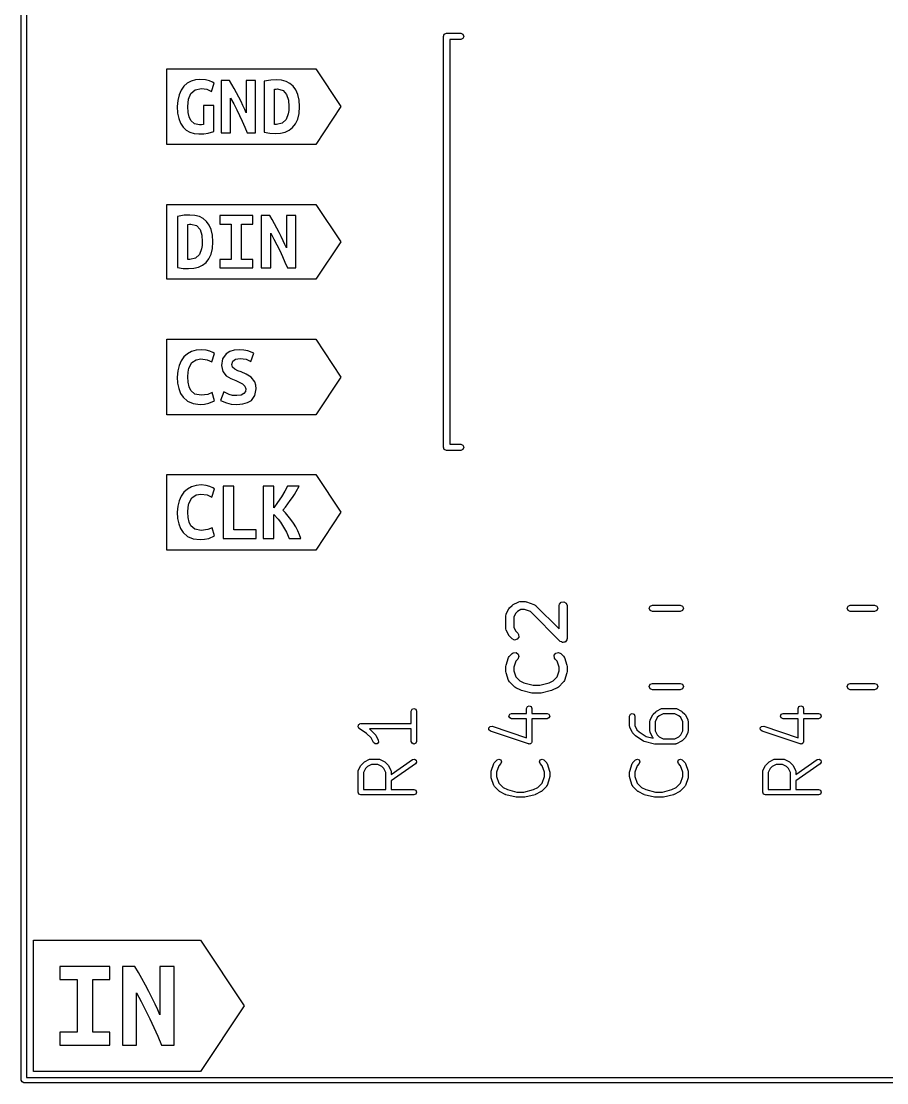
# Model space of a CAD drawing. Extents: x 35 to 66.6, y -66.6 to -35.
# Drawn here: x 35 to 51.26, y -66.6 to -46.66 of the extents above; entities that cross this region are included whole.
import ezdxf

# ---------------------------------------------------------------- set-up
doc = ezdxf.new("R2010")
doc.units = 0
doc.layers.add('BLACK', color=7, linetype='CONTINUOUS')

msp = doc.modelspace()

# ---------------------------------------------------------------- linework, layer by layer
at = {"layer": 'BLACK', "linetype": 'CONTINUOUS'}
for p, q in [((35.002, -66.548), (35.002, -35.052)), ((35.102, -35.102), (35.102, -66.498)), ((42.93, -46.94), (42.9476, -46.8976)), ((42.93, -50.8), (42.93, -46.94)), ((42.9476, -46.8976), (42.99, -46.88)), ((42.99, -46.88), (43.255, -46.88)), ((43.255, -47), (43.05, -47)), ((43.05, -47), (43.05, -50.8)), ((43.255, -46.88), (43.2974, -46.8976)), ((43.2974, -46.9824), (43.255, -47)), ((43.2974, -46.8976), (43.315, -46.94)), ((43.315, -46.94), (43.2974, -46.9824)), ((37.7342, -48.9718), (37.7342, -47.5494)), ((37.7342, -47.5494), (37.9326, -47.5494)), ((37.9326, -47.5494), (40.3347, -47.5494)), ((40.3347, -47.5494), (40.5332, -47.5494)), ((40.5332, -47.5494), (41.0073, -48.2606)), ((38.1188, -47.8211), (38.0565, -47.878)), ((38.1914, -47.7804), (38.1188, -47.8211)), ((38.272, -47.756), (38.1914, -47.7804)), ((38.3581, -47.7479), (38.272, -47.756)), ((38.4605, -47.7566), (38.3581, -47.7479)), ((38.5391, -47.7764), (38.4605, -47.7566)), ((38.5938, -47.8002), (38.5391, -47.7764)), ((38.5756, -47.9749), (38.6264, -47.8193)), ((38.6264, -47.8193), (38.5938, -47.8002)), ((38.9137, -47.7701), (38.7565, -47.7701)), ((38.7565, -47.7701), (38.7565, -48.7527)), ((38.9582, -47.8429), (38.9137, -47.7701)), ((39.0026, -47.9217), (38.9582, -47.8429)), ((39.4042, -47.7701), (39.228, -47.7701)), ((39.228, -47.7701), (39.228, -48.3749)), ((39.4042, -48.7527), (39.4042, -47.7701)), ((39.6884, -47.7637), (39.563, -47.7828)), ((39.563, -47.7828), (39.563, -48.7416)), ((39.7979, -47.759), (39.6884, -47.7637)), ((39.8906, -47.7661), (39.7979, -47.759)), ((39.9749, -47.7875), (39.8906, -47.7661)), ((40.049, -47.8243), (39.9749, -47.7875)), ((40.1107, -47.8772), (40.049, -47.8243)), ((37.966, -48.0392), (37.941, -48.1425)), ((38.0053, -47.9509), (37.966, -48.0392)), ((38.0565, -47.878), (38.0053, -47.9509)), ((38.1446, -48.1217), (38.189, -48.0138)), ((38.189, -48.0138), (38.2676, -47.9431)), ((38.2676, -47.9431), (38.3851, -47.9177)), ((38.3851, -47.9177), (38.4898, -47.9352)), ((38.4898, -47.9352), (38.5756, -47.9749)), ((39.0465, -48.0032), (39.0026, -47.9217)), ((39.0891, -48.0844), (39.0465, -48.0032)), ((39.7583, -47.9336), (39.7868, -47.9296)), ((39.7583, -48.594), (39.7583, -47.9336)), ((39.7868, -47.9296), (39.8154, -47.9288)), ((39.8154, -47.9288), (39.9218, -47.9566)), ((39.9218, -47.9566), (39.9869, -48.0304)), ((39.9869, -48.0304), (40.0202, -48.1368)), ((40.1601, -47.9467), (40.1107, -47.8772)), ((40.1972, -48.0328), (40.1601, -47.9467)), ((40.2204, -48.137), (40.1972, -48.0328)), ((37.941, -48.1425), (37.9326, -48.2606)), ((38.1311, -48.2606), (38.1344, -48.1878)), ((38.1344, -48.1878), (38.1446, -48.1217)), ((38.6216, -48.2384), (38.4263, -48.2384)), ((38.4263, -48.2384), (38.4263, -48.5972)), ((38.6216, -48.7289), (38.6216, -48.2384)), ((38.9328, -48.7527), (38.9328, -48.1003)), ((38.9328, -48.1003), (38.9918, -48.2092)), ((38.9918, -48.2092), (39.0481, -48.3179)), ((39.1296, -48.1642), (39.0891, -48.0844)), ((39.1669, -48.2416), (39.1296, -48.1642)), ((39.2001, -48.313), (39.1669, -48.2416)), ((40.0202, -48.1368), (40.0297, -48.2606)), ((40.2282, -48.2606), (40.2204, -48.137)), ((37.9326, -48.2606), (37.9398, -48.3799)), ((37.9398, -48.3799), (37.9612, -48.4837)), ((38.1372, -48.3678), (38.1311, -48.2606)), ((38.1558, -48.4543), (38.1372, -48.3678)), ((38.1866, -48.5202), (38.1558, -48.4543)), ((39.0481, -48.3179), (39.1018, -48.4265)), ((39.1018, -48.4265), (39.1529, -48.5351)), ((39.228, -48.3749), (39.2001, -48.313)), ((40.0178, -48.3948), (39.9781, -48.5003)), ((40.0267, -48.3307), (40.0178, -48.3948)), ((40.0297, -48.2606), (40.0267, -48.3307)), ((40.194, -48.4932), (40.2196, -48.387)), ((40.2196, -48.387), (40.2282, -48.2606)), ((41.0073, -48.2606), (40.5332, -48.9718)), ((37.9612, -48.4837), (37.9957, -48.5718)), ((37.9957, -48.5718), (38.0422, -48.644)), ((38.0422, -48.644), (38.0999, -48.7004)), ((38.2553, -48.5827), (38.1866, -48.5202)), ((38.3501, -48.6035), (38.2553, -48.5827)), ((38.3882, -48.6019), (38.3501, -48.6035)), ((38.4263, -48.5972), (38.3882, -48.6019)), ((39.1529, -48.5351), (39.2013, -48.6438)), ((39.2013, -48.6438), (39.2471, -48.7527)), ((39.7757, -48.5956), (39.7583, -48.594)), ((39.7932, -48.5956), (39.7757, -48.5956)), ((39.9051, -48.5702), (39.7932, -48.5956)), ((39.9781, -48.5003), (39.9051, -48.5702)), ((40.0335, -48.7017), (40.0996, -48.6496)), ((40.0996, -48.6496), (40.1533, -48.5803)), ((40.1533, -48.5803), (40.194, -48.4932)), ((38.0999, -48.7004), (38.1684, -48.7408)), ((38.1684, -48.7408), (38.2468, -48.7652)), ((38.2468, -48.7652), (38.3343, -48.7734)), ((38.3343, -48.7734), (38.4313, -48.7694)), ((38.4313, -48.7694), (38.5129, -48.7575)), ((38.5129, -48.7575), (38.6216, -48.7289)), ((38.7565, -48.7527), (38.9328, -48.7527)), ((39.2471, -48.7527), (39.4042, -48.7527)), ((39.563, -48.7416), (39.6701, -48.7599)), ((39.6701, -48.7599), (39.7725, -48.7654)), ((39.7725, -48.7654), (39.8684, -48.7585)), ((39.8684, -48.7585), (39.9559, -48.7377)), ((39.9559, -48.7377), (40.0335, -48.7017)), ((37.9326, -48.9718), (37.7342, -48.9718)), ((38.3343, -48.9718), (37.9326, -48.9718)), ((39.2471, -48.9718), (38.3343, -48.9718)), ((39.7725, -48.9718), (39.2471, -48.9718)), ((40.3347, -48.9718), (39.7725, -48.9718)), ((40.5332, -48.9718), (40.3347, -48.9718)), ((37.7374, -51.5023), (37.7374, -50.0989)), ((37.7374, -50.0989), (37.9358, -50.0989)), ((37.9358, -50.0989), (40.3379, -50.0989)), ((40.3379, -50.0989), (40.5363, -50.0989)), ((40.5363, -50.0989), (41.0041, -50.8006)), ((38.0612, -50.3021), (37.9358, -50.3212)), ((37.9358, -50.3212), (37.9358, -51.28)), ((38.1708, -50.2974), (38.0612, -50.3021)), ((38.2634, -50.3045), (38.1708, -50.2974)), ((38.3478, -50.326), (38.2634, -50.3045)), ((38.4218, -50.3627), (38.3478, -50.326)), ((38.4835, -50.4157), (38.4218, -50.3627)), ((38.5329, -50.4851), (38.4835, -50.4157)), ((39.3534, -50.3085), (38.7296, -50.3085)), ((38.7296, -50.3085), (38.7296, -50.4704)), ((39.3534, -50.4704), (39.3534, -50.3085)), ((39.6678, -50.3085), (39.5106, -50.3085)), ((39.5106, -50.3085), (39.5106, -51.2912)), ((39.7122, -50.3813), (39.6678, -50.3085)), ((39.7567, -50.4601), (39.7122, -50.3813)), ((40.1583, -50.3085), (39.9821, -50.3085)), ((39.9821, -50.3085), (39.9821, -50.9133)), ((40.1583, -51.2912), (40.1583, -50.3085)), ((38.1311, -50.472), (38.1596, -50.468)), ((38.1311, -51.1324), (38.1311, -50.472)), ((38.1596, -50.468), (38.1882, -50.4672)), ((38.1882, -50.4672), (38.2946, -50.495)), ((38.2946, -50.495), (38.3597, -50.5688)), ((38.3597, -50.5688), (38.393, -50.6752)), ((38.57, -50.5712), (38.5329, -50.4851)), ((38.5932, -50.6754), (38.57, -50.5712)), ((38.7296, -50.4704), (38.9439, -50.4704)), ((38.9439, -50.4704), (38.9439, -51.1292)), ((39.1407, -51.1292), (39.1407, -50.4704)), ((39.1407, -50.4704), (39.3534, -50.4704)), ((39.6868, -51.2912), (39.6868, -50.6387)), ((39.6868, -50.6387), (39.7458, -50.7476)), ((39.8005, -50.5417), (39.7567, -50.4601)), ((39.8432, -50.6228), (39.8005, -50.5417)), ((39.8837, -50.7026), (39.8432, -50.6228)), ((38.393, -50.6752), (38.4025, -50.799)), ((38.4025, -50.799), (38.3996, -50.8691)), ((38.5924, -50.9254), (38.601, -50.799)), ((38.601, -50.799), (38.5932, -50.6754)), ((39.7458, -50.7476), (39.8022, -50.8564)), ((39.921, -50.78), (39.8837, -50.7026)), ((39.9541, -50.8514), (39.921, -50.78)), ((39.9821, -50.9133), (39.9541, -50.8514)), ((41.0041, -50.8006), (40.5363, -51.5023)), ((42.93, -54.66), (42.93, -50.8)), ((42.93, -50.8), (42.93, -50.8)), ((43.05, -50.8), (43.05, -54.6)), ((38.3509, -51.0387), (38.2779, -51.1086)), ((38.3906, -50.9332), (38.3509, -51.0387)), ((38.3996, -50.8691), (38.3906, -50.9332)), ((38.5262, -51.1187), (38.5668, -51.0316)), ((38.5668, -51.0316), (38.5924, -50.9254)), ((39.8022, -50.8564), (39.8559, -50.9649)), ((39.8559, -50.9649), (39.907, -51.0735)), ((38.1485, -51.134), (38.1311, -51.1324)), ((38.166, -51.134), (38.1485, -51.134)), ((38.2779, -51.1086), (38.166, -51.134)), ((38.3287, -51.2761), (38.4063, -51.2402)), ((38.4063, -51.2402), (38.4724, -51.188)), ((38.4724, -51.188), (38.5262, -51.1187)), ((38.9439, -51.1292), (38.7296, -51.1292)), ((38.7296, -51.1292), (38.7296, -51.2912)), ((39.3534, -51.1292), (39.1407, -51.1292)), ((39.3534, -51.2912), (39.3534, -51.1292)), ((39.907, -51.0735), (39.9554, -51.1822)), ((39.9554, -51.1822), (40.0011, -51.2912)), ((37.9358, -51.28), (38.043, -51.2983)), ((38.043, -51.2983), (38.1454, -51.3039)), ((38.1454, -51.3039), (38.2412, -51.2969)), ((38.2412, -51.2969), (38.3287, -51.2761)), ((38.7296, -51.2912), (39.3534, -51.2912)), ((39.5106, -51.2912), (39.6868, -51.2912)), ((40.0011, -51.2912), (40.1583, -51.2912)), ((37.9358, -51.5023), (37.7374, -51.5023)), ((38.1454, -51.5023), (37.9358, -51.5023)), ((38.7296, -51.5023), (38.1454, -51.5023)), ((40.0011, -51.5023), (38.7296, -51.5023)), ((40.3379, -51.5023), (40.0011, -51.5023)), ((40.5363, -51.5023), (40.3379, -51.5023)), ((37.7342, -54.0518), (37.7342, -52.6294)), ((37.7342, -52.6294), (37.9326, -52.6294)), ((37.9326, -52.6294), (40.3347, -52.6294)), ((40.3347, -52.6294), (40.5332, -52.6294)), ((40.5332, -52.6294), (41.0073, -53.3406)), ((38.2857, -52.8364), (38.2001, -52.862)), ((38.3787, -52.8279), (38.2857, -52.8364)), ((38.4732, -52.8366), (38.3787, -52.8279)), ((38.547, -52.8564), (38.4732, -52.8366)), ((39.0006, -52.8365), (38.9183, -52.8624)), ((39.0979, -52.8279), (39.0006, -52.8365)), ((39.1826, -52.833), (39.0979, -52.8279)), ((39.2558, -52.8485), (39.1826, -52.833)), ((38.0059, -53.0352), (37.966, -53.1231)), ((38.0588, -52.962), (38.0059, -53.0352)), ((38.1239, -52.9041), (38.0588, -52.962)), ((38.2001, -52.862), (38.1239, -52.9041)), ((38.2081, -53.07), (38.2858, -53.0144)), ((38.2858, -53.0144), (38.3755, -52.9977)), ((38.3755, -52.9977), (38.4938, -53.0144)), ((38.4938, -53.0144), (38.5819, -53.0549)), ((38.6002, -52.8802), (38.547, -52.8564)), ((38.5819, -53.0549), (38.6327, -52.8993)), ((38.6327, -52.8993), (38.6002, -52.8802)), ((38.7837, -52.9985), (38.7613, -53.1215)), ((38.851, -52.9056), (38.7837, -52.9985)), ((38.9183, -52.8624), (38.851, -52.9056)), ((38.9566, -53.1041), (38.9739, -53.0415)), ((38.9739, -53.0415), (39.0257, -53.0039)), ((39.0257, -53.0039), (39.1121, -52.9914)), ((39.1121, -52.9914), (39.2241, -53.0072)), ((39.2241, -53.0072), (39.3122, -53.0453)), ((39.3693, -52.8945), (39.2558, -52.8485)), ((39.3122, -53.0453), (39.3693, -52.8945)), ((37.941, -53.2251), (37.9326, -53.3406)), ((37.966, -53.1231), (37.941, -53.2251)), ((38.1364, -53.247), (38.1525, -53.1739)), ((38.1525, -53.1739), (38.2081, -53.07)), ((38.7613, -53.1215), (38.7867, -53.2382)), ((38.7867, -53.2382), (38.851, -53.3168)), ((38.9724, -53.1541), (38.9566, -53.1041)), ((39.0129, -53.1922), (38.9724, -53.1541)), ((39.0685, -53.2216), (39.0129, -53.1922)), ((39.1296, -53.2454), (39.0685, -53.2216)), ((39.2256, -53.2843), (39.1296, -53.2454)), ((37.9326, -53.3406), (37.9395, -53.4566)), ((38.1311, -53.3359), (38.1364, -53.247)), ((38.1375, -53.4393), (38.1311, -53.3359)), ((38.1568, -53.5253), (38.1375, -53.4393)), ((38.851, -53.3168), (38.9375, -53.3692)), ((38.9375, -53.3692), (39.0296, -53.4057)), ((39.0296, -53.4057), (39.0963, -53.4335)), ((39.0963, -53.4335), (39.1566, -53.4668)), ((39.3177, -53.3414), (39.2256, -53.2843)), ((39.3868, -53.4303), (39.3177, -53.3414)), ((39.407, -53.4904), (39.3868, -53.4303)), ((41.0073, -53.3406), (40.5332, -54.0518)), ((37.9395, -53.4566), (37.96, -53.5585)), ((37.96, -53.5585), (37.9942, -53.6463)), ((38.189, -53.5938), (38.1568, -53.5253)), ((38.2654, -53.6611), (38.189, -53.5938)), ((38.5851, -53.6311), (38.5049, -53.6661)), ((38.6343, -53.7851), (38.5851, -53.6311)), ((38.8042, -53.62), (38.747, -53.7788)), ((38.9066, -53.6676), (38.8042, -53.62)), ((39.1566, -53.4668), (39.201, -53.5089)), ((39.2114, -53.6097), (39.1852, -53.651)), ((39.201, -53.5089), (39.2185, -53.5629)), ((39.2185, -53.5629), (39.2114, -53.6097)), ((39.3913, -53.6869), (39.4138, -53.5645)), ((39.4138, -53.5645), (39.407, -53.4904)), ((37.9942, -53.6463), (38.0422, -53.72)), ((38.0422, -53.72), (38.1261, -53.7941)), ((38.1261, -53.7941), (38.232, -53.8386)), ((38.232, -53.8386), (38.3597, -53.8534)), ((38.3787, -53.6835), (38.2654, -53.6611)), ((38.5049, -53.6661), (38.3787, -53.6835)), ((38.4464, -53.848), (38.5224, -53.832)), ((38.5224, -53.832), (38.6343, -53.7851)), ((38.747, -53.7788), (38.8566, -53.8272)), ((38.8566, -53.8272), (38.9419, -53.8468)), ((38.9726, -53.6843), (38.9066, -53.6676)), ((39.0518, -53.6899), (38.9726, -53.6843)), ((39.1336, -53.6796), (39.0518, -53.6899)), ((39.1852, -53.651), (39.1336, -53.6796)), ((39.1632, -53.845), (39.254, -53.8199)), ((39.254, -53.8199), (39.3241, -53.778)), ((39.3241, -53.778), (39.3913, -53.6869)), ((38.3597, -53.8534), (38.4464, -53.848)), ((38.9419, -53.8468), (39.0518, -53.8534)), ((39.0518, -53.8534), (39.1632, -53.845)), ((37.9326, -54.0518), (37.7342, -54.0518)), ((38.3597, -54.0518), (37.9326, -54.0518)), ((39.0518, -54.0518), (38.3597, -54.0518)), ((40.3347, -54.0518), (39.0518, -54.0518)), ((40.5332, -54.0518), (40.3347, -54.0518)), ((43.05, -54.6), (43.255, -54.6)), ((43.255, -54.6), (43.2974, -54.6176)), ((43.2974, -54.6176), (43.315, -54.66)), ((42.9476, -54.7024), (42.93, -54.66)), ((42.99, -54.72), (42.9476, -54.7024)), ((43.255, -54.72), (42.99, -54.72)), ((43.2974, -54.7024), (43.255, -54.72)), ((43.315, -54.66), (43.2974, -54.7024)), ((37.7342, -56.5918), (37.7342, -55.1694)), ((37.7342, -55.1694), (37.9326, -55.1694)), ((37.9326, -55.1694), (40.3347, -55.1694)), ((40.3347, -55.1694), (40.5332, -55.1694)), ((40.5332, -55.1694), (41.0073, -55.8806)), ((38.2001, -55.402), (38.1239, -55.4441)), ((38.2857, -55.3764), (38.2001, -55.402)), ((38.3787, -55.3679), (38.2857, -55.3764)), ((38.4732, -55.3766), (38.3787, -55.3679)), ((38.547, -55.3964), (38.4732, -55.3766)), ((38.6002, -55.4202), (38.547, -55.3964)), ((38.6327, -55.4393), (38.6002, -55.4202)), ((38.9931, -55.3901), (38.7962, -55.3901)), ((38.7962, -55.3901), (38.7962, -56.3727)), ((38.9931, -56.2108), (38.9931, -55.3901)), ((39.744, -55.3901), (39.5487, -55.3901)), ((39.5487, -55.3901), (39.5487, -56.3727)), ((39.744, -55.7981), (39.744, -55.3901)), ((39.9996, -55.3901), (39.9519, -55.4853)), ((40.2202, -55.3901), (39.9996, -55.3901)), ((40.167, -55.4877), (40.2202, -55.3901)), ((38.0059, -55.5752), (37.966, -55.6631)), ((38.0588, -55.502), (38.0059, -55.5752)), ((38.1239, -55.4441), (38.0588, -55.502)), ((38.1525, -55.7139), (38.2081, -55.61)), ((38.2081, -55.61), (38.2858, -55.5544)), ((38.2858, -55.5544), (38.3755, -55.5377)), ((38.3755, -55.5377), (38.4938, -55.5544)), ((38.4938, -55.5544), (38.5819, -55.5949)), ((38.5819, -55.5949), (38.6327, -55.4393)), ((39.8892, -55.5917), (39.817, -55.6996)), ((39.9519, -55.4853), (39.8892, -55.5917)), ((40.0553, -55.6621), (40.0964, -55.602)), ((40.0964, -55.602), (40.1339, -55.5437)), ((40.1339, -55.5437), (40.167, -55.4877)), ((37.941, -55.7651), (37.9326, -55.8806)), ((37.966, -55.6631), (37.941, -55.7651)), ((38.1311, -55.8759), (38.1364, -55.787)), ((38.1364, -55.787), (38.1525, -55.7139)), ((39.817, -55.6996), (39.744, -55.7981)), ((39.917, -55.8425), (39.9652, -55.7842)), ((39.9652, -55.7842), (40.0115, -55.7235)), ((40.0115, -55.7235), (40.0553, -55.6621)), ((37.9326, -55.8806), (37.9395, -55.9966)), ((37.9395, -55.9966), (37.96, -56.0985)), ((38.1375, -55.9793), (38.1311, -55.8759)), ((38.1568, -56.0653), (38.1375, -55.9793)), ((39.744, -56.3727), (39.744, -55.9235)), ((39.744, -55.9235), (39.8273, -56.0132)), ((39.8273, -56.0132), (39.87, -56.0683)), ((39.9666, -55.8937), (39.917, -55.8425)), ((40.017, -55.9521), (39.9666, -55.8937)), ((40.0664, -56.0162), (40.017, -55.9521)), ((40.1131, -56.0846), (40.0664, -56.0162)), ((41.0073, -55.8806), (40.5332, -56.5918)), ((37.96, -56.0985), (37.9942, -56.1863)), ((37.9942, -56.1863), (38.0422, -56.26)), ((38.189, -56.1338), (38.1568, -56.0653)), ((38.2654, -56.2011), (38.189, -56.1338)), ((38.3787, -56.2235), (38.2654, -56.2011)), ((38.5049, -56.2061), (38.3787, -56.2235)), ((38.5851, -56.1711), (38.5049, -56.2061)), ((38.6343, -56.3251), (38.5851, -56.1711)), ((39.4138, -56.2108), (38.9931, -56.2108)), ((39.4138, -56.3727), (39.4138, -56.2108)), ((39.87, -56.0683), (39.9107, -56.1275)), ((39.9107, -56.1275), (39.9486, -56.1894)), ((39.9486, -56.1894), (39.9829, -56.2529)), ((40.1561, -56.1561), (40.1131, -56.0846)), ((40.1948, -56.2291), (40.1561, -56.1561)), ((40.2278, -56.3019), (40.1948, -56.2291)), ((38.0422, -56.26), (38.1261, -56.3341)), ((38.1261, -56.3341), (38.232, -56.3786)), ((38.232, -56.3786), (38.3597, -56.3934)), ((38.3597, -56.3934), (38.4464, -56.388)), ((38.4464, -56.388), (38.5224, -56.372)), ((38.5224, -56.372), (38.6343, -56.3251)), ((38.7962, -56.3727), (39.4138, -56.3727)), ((39.5487, -56.3727), (39.744, -56.3727)), ((39.9829, -56.2529), (40.0329, -56.3727)), ((40.0329, -56.3727), (40.2536, -56.3727)), ((40.2536, -56.3727), (40.2278, -56.3019)), ((37.9326, -56.5918), (37.7342, -56.5918)), ((38.3597, -56.5918), (37.9326, -56.5918)), ((39.4138, -56.5918), (38.3597, -56.5918)), ((40.0329, -56.5918), (39.4138, -56.5918)), ((40.3347, -56.5918), (40.0329, -56.5918)), ((40.5332, -56.5918), (40.3347, -56.5918)), ((44.1742, -57.6765), (44.2218, -57.6289)), ((44.2218, -57.6289), (44.2402, -57.616)), ((44.2402, -57.616), (44.2413, -57.6148)), ((44.2413, -57.6148), (44.3366, -57.5672)), ((44.3366, -57.5672), (44.3615, -57.5598)), ((44.3615, -57.5598), (44.3659, -57.5608)), ((44.3659, -57.5608), (44.3701, -57.5593)), ((44.3701, -57.5593), (44.4653, -57.5593)), ((44.4653, -57.5593), (44.4874, -57.5632)), ((44.4874, -57.5632), (44.489, -57.5631)), ((44.489, -57.5631), (44.6319, -57.6108)), ((44.6319, -57.6108), (44.6548, -57.6232)), ((44.6548, -57.6232), (44.6572, -57.627)), ((44.6572, -57.627), (44.6612, -57.6289)), ((44.6612, -57.6289), (45.1046, -58.0723)), ((45.1046, -57.6343), (45.1091, -57.6086)), ((45.1091, -57.6086), (45.1421, -57.5693)), ((45.1421, -57.5693), (45.1926, -57.5604)), ((45.1926, -57.5604), (45.2371, -57.5861)), ((45.2371, -57.5861), (45.2546, -57.6343)), ((46.8133, -57.6426), (46.8557, -57.625)), ((46.8557, -57.625), (47.3783, -57.625)), ((47.3783, -57.625), (47.4207, -57.6426)), ((50.5305, -57.6426), (50.5729, -57.625)), ((50.5729, -57.625), (51.0271, -57.625)), ((51.0271, -57.625), (51.0695, -57.6426)), ((44.1046, -57.8248), (44.1091, -57.7991)), ((44.1046, -58.0629), (44.1046, -57.8248)), ((44.1091, -57.7991), (44.112, -57.7957)), ((44.112, -57.7957), (44.1125, -57.7912)), ((44.1125, -57.7912), (44.1602, -57.696)), ((44.1602, -57.696), (44.1735, -57.678)), ((44.1735, -57.678), (44.1742, -57.6765)), ((44.2889, -57.7739), (44.2546, -57.8425)), ((44.3193, -57.7435), (44.2889, -57.7739)), ((44.3878, -57.7093), (44.3193, -57.7435)), ((44.4532, -57.7093), (44.3878, -57.7093)), ((44.5677, -57.7475), (44.4532, -57.7093)), ((45.1266, -58.3064), (44.5677, -57.7475)), ((45.1046, -58.0723), (45.1046, -57.6343)), ((45.2546, -57.6343), (45.2546, -58.2533)), ((46.7957, -57.685), (46.8133, -57.6426)), ((46.8133, -57.7274), (46.7957, -57.685)), ((46.8557, -57.745), (46.8133, -57.7274)), ((47.3783, -57.745), (46.8557, -57.745)), ((47.4207, -57.7274), (47.3783, -57.745)), ((47.4207, -57.6426), (47.4383, -57.685)), ((47.4383, -57.685), (47.4207, -57.7274)), ((50.5129, -57.685), (50.5305, -57.6426)), ((50.5305, -57.7274), (50.5129, -57.685)), ((50.5729, -57.745), (50.5305, -57.7274)), ((51.0271, -57.745), (50.5729, -57.745)), ((51.0695, -57.7274), (51.0271, -57.745)), ((51.0695, -57.6426), (51.0871, -57.685)), ((51.0871, -57.685), (51.0695, -57.7274)), ((44.2546, -57.8425), (44.2546, -58.0451)), ((44.1062, -58.0671), (44.1046, -58.0629)), ((44.1051, -58.0714), (44.1062, -58.0671)), ((44.1125, -58.0964), (44.1051, -58.0714)), ((44.1602, -58.1916), (44.1125, -58.0964)), ((44.1613, -58.1928), (44.1602, -58.1916)), ((44.1742, -58.2111), (44.1613, -58.1928)), ((44.2218, -58.2587), (44.1742, -58.2111)), ((44.2546, -58.0451), (44.2889, -58.1137)), ((44.2889, -58.1137), (44.3279, -58.1527)), ((44.3473, -58.2251), (44.3179, -58.2672)), ((44.3279, -58.1527), (44.3428, -58.174)), ((44.3428, -58.174), (44.3473, -58.2251)), ((44.2683, -58.2804), (44.2218, -58.2587)), ((44.3179, -58.2672), (44.2683, -58.2804)), ((45.147, -58.3159), (45.1266, -58.3064)), ((45.1666, -58.3272), (45.147, -58.3159)), ((45.17, -58.3266), (45.1666, -58.3272)), ((45.1731, -58.328), (45.17, -58.3266)), ((45.1949, -58.3222), (45.1731, -58.328)), ((45.2171, -58.3183), (45.1949, -58.3222)), ((45.2193, -58.3157), (45.2171, -58.3183)), ((45.2226, -58.3148), (45.2193, -58.3157)), ((45.2356, -58.2963), (45.2226, -58.3148)), ((45.2501, -58.279), (45.2356, -58.2963)), ((45.2509, -58.2744), (45.2501, -58.279)), ((45.2521, -58.2727), (45.2509, -58.2744)), ((45.2546, -58.2533), (45.2518, -58.2695)), ((45.2518, -58.2695), (45.2521, -58.2727)), ((44.1085, -58.7534), (44.1561, -58.6106)), ((44.1561, -58.6106), (44.1685, -58.5877)), ((44.1685, -58.5877), (44.1723, -58.5853)), ((44.1723, -58.5853), (44.1742, -58.5813)), ((44.1742, -58.5813), (44.2218, -58.5336)), ((44.2218, -58.5336), (44.2432, -58.5187)), ((44.2432, -58.5187), (44.2943, -58.5142)), ((44.2943, -58.5142), (44.3363, -58.5436)), ((44.3496, -58.5932), (44.3279, -58.6397)), ((44.3363, -58.5436), (44.3496, -58.5932)), ((45.0119, -58.5673), (45.0414, -58.5252)), ((45.0164, -58.6184), (45.0119, -58.5673)), ((45.0313, -58.6397), (45.0164, -58.6184)), ((45.0414, -58.5252), (45.0909, -58.512)), ((45.0909, -58.512), (45.1374, -58.5336)), ((45.1374, -58.5336), (45.185, -58.5813)), ((45.185, -58.5813), (45.2, -58.6026)), ((45.2, -58.6026), (45.2004, -58.6071)), ((45.2004, -58.6071), (45.2032, -58.6106)), ((45.2032, -58.6106), (45.2508, -58.7534)), ((44.1046, -58.7771), (44.1085, -58.7551)), ((44.1046, -58.8724), (44.1046, -58.7771)), ((44.1085, -58.7551), (44.1085, -58.7534)), ((44.2928, -58.6748), (44.2546, -58.7893)), ((44.2546, -58.7893), (44.2546, -58.8602)), ((44.3279, -58.6397), (44.2928, -58.6748)), ((45.0664, -58.6748), (45.0313, -58.6397)), ((45.1046, -58.7893), (45.0664, -58.6748)), ((45.1046, -58.8602), (45.1046, -58.7893)), ((45.2508, -58.7534), (45.2541, -58.7756)), ((45.2541, -58.7756), (45.2546, -58.7771)), ((45.2546, -58.7771), (45.2546, -58.8724)), ((44.1052, -58.8739), (44.1046, -58.8724)), ((44.1085, -58.8961), (44.1052, -58.8739)), ((44.1561, -59.039), (44.1085, -58.8961)), ((44.2546, -58.8602), (44.2928, -58.9747)), ((44.2928, -58.9747), (44.3669, -59.0488)), ((44.9923, -59.0488), (45.0664, -58.9747)), ((45.0664, -58.9747), (45.1046, -58.8602)), ((45.2508, -58.8961), (45.2032, -59.039)), ((45.2546, -58.8724), (45.2507, -58.8945)), ((45.2507, -58.8945), (45.2508, -58.8961)), ((44.1589, -59.0425), (44.1561, -59.039)), ((44.1593, -59.0469), (44.1589, -59.0425)), ((44.1742, -59.0683), (44.1593, -59.0469)), ((44.2694, -59.1635), (44.1742, -59.0683)), ((44.2709, -59.1642), (44.2694, -59.1635)), ((44.2889, -59.1776), (44.2709, -59.1642)), ((44.3842, -59.2252), (44.2889, -59.1776)), ((44.3669, -59.0488), (44.4439, -59.0873)), ((44.3877, -59.2256), (44.3842, -59.2252)), ((44.3995, -59.2309), (44.3877, -59.2256)), ((44.4439, -59.0873), (44.6174, -59.1307)), ((44.6174, -59.1307), (44.7418, -59.1307)), ((44.7418, -59.1307), (44.9153, -59.0873)), ((44.9153, -59.0873), (44.9923, -59.0488)), ((44.9751, -59.2252), (44.9627, -59.2289)), ((45.0703, -59.1776), (44.9751, -59.2252)), ((45.0714, -59.1764), (45.0703, -59.1776)), ((45.0898, -59.1635), (45.0714, -59.1764)), ((45.185, -59.0683), (45.0898, -59.1635)), ((45.1869, -59.0642), (45.185, -59.0683)), ((45.1907, -59.0619), (45.1869, -59.0642)), ((45.2032, -59.039), (45.1907, -59.0619)), ((46.7957, -59.155), (46.8133, -59.1126)), ((46.8133, -59.1974), (46.7957, -59.155)), ((46.8133, -59.1126), (46.8557, -59.095)), ((46.8557, -59.215), (46.8133, -59.1974)), ((46.8557, -59.095), (47.3783, -59.095)), ((47.3783, -59.215), (46.8557, -59.215)), ((47.3783, -59.095), (47.4207, -59.1126)), ((47.4207, -59.1974), (47.3783, -59.215)), ((47.4207, -59.1126), (47.4383, -59.155)), ((47.4383, -59.155), (47.4207, -59.1974)), ((50.5129, -59.155), (50.5305, -59.1126)), ((50.5305, -59.1974), (50.5129, -59.155)), ((50.5305, -59.1126), (50.5729, -59.095)), ((50.5729, -59.215), (50.5305, -59.1974)), ((50.5729, -59.095), (51.0271, -59.095)), ((51.0271, -59.215), (50.5729, -59.215)), ((51.0271, -59.095), (51.0695, -59.1126)), ((51.0695, -59.1974), (51.0271, -59.215)), ((51.0695, -59.1126), (51.0871, -59.155)), ((51.0871, -59.155), (51.0695, -59.1974)), ((44.59, -59.2785), (44.3995, -59.2309)), ((44.5934, -59.2781), (44.59, -59.2785)), ((44.6082, -59.2807), (44.5934, -59.2781)), ((44.751, -59.2807), (44.6082, -59.2807)), ((44.7543, -59.2795), (44.751, -59.2807)), ((44.7692, -59.2785), (44.7543, -59.2795)), ((44.9597, -59.2309), (44.7692, -59.2785)), ((44.9627, -59.2289), (44.9597, -59.2309)), ((42.3276, -59.6143), (42.3423, -59.5789)), ((42.3276, -59.85), (42.3276, -59.6143)), ((42.3423, -59.5789), (42.3776, -59.5643)), ((42.3776, -59.5643), (42.413, -59.5789)), ((42.413, -59.5789), (42.4276, -59.6143)), ((42.4276, -59.6143), (42.4276, -60.1857)), ((44.4943, -59.5667), (44.5089, -59.5313)), ((44.4943, -59.6595), (44.4943, -59.5667)), ((44.5089, -59.5313), (44.5443, -59.5167)), ((44.5443, -59.5167), (44.5796, -59.5313)), ((44.5796, -59.5313), (44.5943, -59.5667)), ((44.5943, -59.5667), (44.5943, -59.6595)), ((46.8708, -59.6742), (46.9185, -59.6265)), ((46.9185, -59.6265), (46.9261, -59.6234)), ((46.9261, -59.6234), (46.9314, -59.6172)), ((46.9314, -59.6172), (47.0267, -59.5696)), ((47.0267, -59.5696), (47.0383, -59.5687)), ((47.0383, -59.5687), (47.049, -59.5643)), ((47.049, -59.5643), (47.2871, -59.5643)), ((47.2871, -59.5643), (47.2979, -59.5687)), ((47.2979, -59.5687), (47.3095, -59.5696)), ((47.3095, -59.5696), (47.4047, -59.6172)), ((47.4047, -59.6172), (47.4101, -59.6234)), ((47.4101, -59.6234), (47.4177, -59.6265)), ((47.4177, -59.6265), (47.4654, -59.6742)), ((49.5943, -59.5667), (49.6089, -59.5313)), ((49.5943, -59.6595), (49.5943, -59.5667)), ((49.6089, -59.5313), (49.6443, -59.5167)), ((49.6443, -59.5167), (49.6796, -59.5313)), ((49.6796, -59.5313), (49.6943, -59.5667)), ((49.6943, -59.5667), (49.6943, -59.6595)), ((44.161, -59.7095), (44.1756, -59.6742)), ((44.1756, -59.7449), (44.161, -59.7095)), ((44.1756, -59.6742), (44.211, -59.6595)), ((44.211, -59.7595), (44.1756, -59.7449)), ((44.211, -59.6595), (44.4943, -59.6595)), ((44.4943, -59.7595), (44.211, -59.7595)), ((44.4943, -60.1163), (44.4943, -59.7595)), ((44.5943, -59.6595), (44.8776, -59.6595)), ((44.8776, -59.7595), (44.5943, -59.7595)), ((44.5943, -59.7595), (44.5943, -60.1857)), ((44.8776, -59.6595), (44.913, -59.6742)), ((44.913, -59.7449), (44.8776, -59.7595)), ((44.913, -59.6742), (44.9276, -59.7095)), ((44.9276, -59.7095), (44.913, -59.7449)), ((46.4276, -59.7095), (46.4423, -59.6742)), ((46.4276, -59.9), (46.4276, -59.7095)), ((46.4423, -59.6742), (46.4776, -59.6595)), ((46.4776, -59.6595), (46.513, -59.6742)), ((46.513, -59.6742), (46.5276, -59.7095)), ((46.5276, -59.7095), (46.5276, -59.8882)), ((46.8086, -59.8048), (46.813, -59.794)), ((46.8086, -59.9952), (46.8086, -59.8048)), ((46.813, -59.794), (46.8138, -59.7824)), ((46.8138, -59.7824), (46.8615, -59.6872)), ((46.8615, -59.6872), (46.8677, -59.6818)), ((46.8677, -59.6818), (46.8708, -59.6742)), ((46.9473, -59.7391), (46.9086, -59.8166)), ((46.9086, -59.8166), (46.9086, -59.9834)), ((46.9834, -59.703), (46.9473, -59.7391)), ((47.0609, -59.6643), (46.9834, -59.703)), ((47.2753, -59.6643), (47.0609, -59.6643)), ((47.3528, -59.703), (47.2753, -59.6643)), ((47.3889, -59.7391), (47.3528, -59.703)), ((47.4276, -59.8166), (47.3889, -59.7391)), ((47.4276, -59.9834), (47.4276, -59.8166)), ((47.4654, -59.6742), (47.4685, -59.6818)), ((47.4685, -59.6818), (47.4747, -59.6872)), ((47.4747, -59.6872), (47.5223, -59.7824)), ((47.5223, -59.7824), (47.5232, -59.794)), ((47.5232, -59.794), (47.5276, -59.8048)), ((47.5276, -59.8048), (47.5276, -59.9952)), ((49.261, -59.7095), (49.2756, -59.6742)), ((49.2756, -59.7449), (49.261, -59.7095)), ((49.2756, -59.6742), (49.311, -59.6595)), ((49.311, -59.7595), (49.2756, -59.7449)), ((49.311, -59.6595), (49.5943, -59.6595)), ((49.5943, -59.7595), (49.311, -59.7595)), ((49.5943, -60.1163), (49.5943, -59.7595)), ((49.6943, -59.6595), (49.9776, -59.6595)), ((49.9776, -59.7595), (49.6943, -59.7595)), ((49.6943, -59.7595), (49.6943, -60.1857)), ((49.9776, -59.6595), (50.013, -59.6742)), ((50.013, -59.7449), (49.9776, -59.7595)), ((50.013, -59.6742), (50.0276, -59.7095)), ((50.0276, -59.7095), (50.013, -59.7449)), ((41.3276, -59.9), (41.3332, -59.8865)), ((41.3296, -59.9048), (41.3276, -59.9)), ((41.3286, -59.9098), (41.3296, -59.9048)), ((41.3367, -59.9219), (41.3286, -59.9098)), ((41.3332, -59.8865), (41.336, -59.8723)), ((41.336, -59.8723), (41.3403, -59.8694)), ((41.3423, -59.9354), (41.3367, -59.9219)), ((41.3403, -59.8694), (41.3423, -59.8646)), ((41.3423, -59.8646), (41.3557, -59.8591)), ((41.347, -59.9373), (41.3423, -59.9354)), ((41.3499, -59.9416), (41.347, -59.9373)), ((41.4886, -60.0341), (41.3499, -59.9416)), ((41.3557, -59.8591), (41.3678, -59.851)), ((41.3678, -59.851), (41.3729, -59.852)), ((41.3729, -59.852), (41.3776, -59.85)), ((41.3776, -59.85), (42.3276, -59.85)), ((42.3276, -59.95), (41.5428, -59.95)), ((41.5428, -59.95), (41.5482, -59.9536)), ((41.5482, -59.9536), (41.5511, -59.9579)), ((41.5511, -59.9579), (41.5558, -59.9599)), ((41.5558, -59.9599), (41.6511, -60.0551)), ((42.3276, -60.1857), (42.3276, -59.95)), ((43.7826, -59.9318), (43.8076, -59.9029)), ((43.7853, -59.97), (43.7826, -59.9318)), ((43.8142, -59.9951), (43.7853, -59.97)), ((43.8076, -59.9029), (43.8458, -59.9002)), ((44.5285, -60.2331), (43.8142, -59.9951)), ((43.8458, -59.9002), (44.4943, -60.1163)), ((46.4321, -59.9108), (46.4276, -59.9)), ((46.4329, -59.9224), (46.4321, -59.9108)), ((46.4805, -60.0176), (46.4329, -59.9224)), ((46.4867, -60.023), (46.4805, -60.0176)), ((46.4899, -60.0306), (46.4867, -60.023)), ((46.5276, -59.8882), (46.5663, -59.9656)), ((46.5663, -59.9656), (46.6047, -60.004)), ((46.6047, -60.004), (46.7362, -60.0917)), ((46.813, -60.006), (46.8086, -59.9952)), ((46.8138, -60.0176), (46.813, -60.006)), ((46.8615, -60.1128), (46.8138, -60.0176)), ((46.9086, -59.9834), (46.9473, -60.0609)), ((47.3889, -60.0609), (47.4276, -59.9834)), ((47.5223, -60.0176), (47.4747, -60.1128)), ((47.5232, -60.006), (47.5223, -60.0176)), ((47.5276, -59.9952), (47.5232, -60.006)), ((48.8826, -59.9318), (48.9076, -59.9029)), ((48.8853, -59.97), (48.8826, -59.9318)), ((48.9142, -59.9951), (48.8853, -59.97)), ((48.9076, -59.9029), (48.9458, -59.9002)), ((49.6285, -60.2331), (48.9142, -59.9951)), ((48.9458, -59.9002), (49.5943, -60.1163)), ((41.5746, -60.1201), (41.4886, -60.0341)), ((41.6186, -60.2081), (41.5746, -60.1201)), ((41.6475, -60.2331), (41.6186, -60.2081)), ((41.6511, -60.0551), (41.6542, -60.0627)), ((41.6542, -60.0627), (41.6604, -60.0681)), ((41.6604, -60.0681), (41.7081, -60.1634)), ((41.7108, -60.2015), (41.6857, -60.2304)), ((41.7081, -60.1634), (41.7108, -60.2015)), ((42.3423, -60.2211), (42.3276, -60.1857)), ((42.3776, -60.2357), (42.3423, -60.2211)), ((42.413, -60.2211), (42.3776, -60.2357)), ((42.4276, -60.1857), (42.413, -60.2211)), ((44.572, -60.2242), (44.5666, -60.2304)), ((44.5796, -60.2211), (44.572, -60.2242)), ((44.5841, -60.2103), (44.5796, -60.2211)), ((44.5917, -60.2015), (44.5841, -60.2103)), ((44.5943, -60.1857), (44.5911, -60.1933)), ((44.5911, -60.1933), (44.5917, -60.2015)), ((46.5375, -60.0782), (46.4899, -60.0306)), ((46.5423, -60.0802), (46.5375, -60.0782)), ((46.5451, -60.0845), (46.5423, -60.0802)), ((46.688, -60.1797), (46.5451, -60.0845)), ((46.6966, -60.1814), (46.688, -60.1797)), ((46.7036, -60.1866), (46.6966, -60.1814)), ((46.8941, -60.2342), (46.7036, -60.1866)), ((46.7362, -60.0917), (46.8706, -60.1253)), ((46.8677, -60.1182), (46.8615, -60.1128)), ((46.8706, -60.1253), (46.8677, -60.1182)), ((46.9473, -60.0609), (46.9834, -60.097)), ((46.9834, -60.097), (47.0609, -60.1357)), ((47.0609, -60.1357), (47.2753, -60.1357)), ((47.2753, -60.1357), (47.3528, -60.097)), ((47.4047, -60.1828), (47.3095, -60.2304)), ((47.3528, -60.097), (47.3889, -60.0609)), ((47.4101, -60.1766), (47.4047, -60.1828)), ((47.4177, -60.1734), (47.4101, -60.1766)), ((47.4654, -60.1258), (47.4177, -60.1734)), ((47.4685, -60.1182), (47.4654, -60.1258)), ((47.4747, -60.1128), (47.4685, -60.1182)), ((49.672, -60.2242), (49.6666, -60.2304)), ((49.6796, -60.2211), (49.672, -60.2242)), ((49.6841, -60.2103), (49.6796, -60.2211)), ((49.6917, -60.2015), (49.6841, -60.2103)), ((49.6943, -60.1857), (49.6911, -60.1933)), ((49.6911, -60.1933), (49.6917, -60.2015)), ((41.6857, -60.2304), (41.6475, -60.2331)), ((44.5367, -60.2326), (44.5285, -60.2331)), ((44.5443, -60.2357), (44.5367, -60.2326)), ((44.555, -60.2313), (44.5443, -60.2357)), ((44.5666, -60.2304), (44.555, -60.2313)), ((46.9003, -60.2333), (46.8941, -60.2342)), ((46.9062, -60.2357), (46.9003, -60.2333)), ((47.2871, -60.2357), (46.9062, -60.2357)), ((47.2979, -60.2313), (47.2871, -60.2357)), ((47.3095, -60.2304), (47.2979, -60.2313)), ((49.6367, -60.2326), (49.6285, -60.2331)), ((49.6443, -60.2357), (49.6367, -60.2326)), ((49.655, -60.2313), (49.6443, -60.2357)), ((49.6666, -60.2304), (49.655, -60.2313)), ((41.3899, -60.6265), (41.4375, -60.5789)), ((41.4375, -60.5789), (41.4451, -60.5758)), ((41.4451, -60.5758), (41.4505, -60.5696)), ((41.4505, -60.5696), (41.5457, -60.5219)), ((41.5799, -60.6167), (41.5025, -60.6554)), ((41.5457, -60.5219), (41.5573, -60.5211)), ((41.5573, -60.5211), (41.5681, -60.5167)), ((41.5681, -60.5167), (41.711, -60.5167)), ((41.6991, -60.6167), (41.5799, -60.6167)), ((41.7766, -60.6554), (41.6991, -60.6167)), ((41.711, -60.5167), (41.7217, -60.5211)), ((41.7217, -60.5211), (41.7333, -60.5219)), ((41.7333, -60.5219), (41.8285, -60.5696)), ((41.8285, -60.5696), (41.8339, -60.5758)), ((41.8339, -60.5758), (41.8415, -60.5789)), ((41.8415, -60.5789), (41.8892, -60.6265)), ((41.9514, -60.804), (42.3489, -60.5257)), ((42.4063, -60.6076), (41.9514, -60.926)), ((42.3489, -60.5257), (42.3863, -60.5174)), ((42.3863, -60.5174), (42.4186, -60.538)), ((42.4269, -60.5754), (42.4063, -60.6076)), ((42.4186, -60.538), (42.4269, -60.5754)), ((43.8302, -60.7413), (43.8778, -60.5985)), ((43.8778, -60.5985), (43.8854, -60.5897)), ((43.8854, -60.5897), (43.8899, -60.5789)), ((43.8899, -60.5789), (43.9375, -60.5313)), ((43.9375, -60.5313), (43.9729, -60.5167)), ((44.0082, -60.602), (43.9689, -60.6413)), ((43.9729, -60.5167), (44.0082, -60.5313)), ((44.0082, -60.5313), (44.0229, -60.5667)), ((44.0229, -60.5667), (44.0082, -60.602)), ((44.7324, -60.5667), (44.747, -60.5313)), ((44.747, -60.602), (44.7324, -60.5667)), ((44.747, -60.5313), (44.7824, -60.5167)), ((44.7863, -60.6413), (44.747, -60.602)), ((44.7824, -60.5167), (44.8177, -60.5313)), ((44.8177, -60.5313), (44.8654, -60.5789)), ((44.8654, -60.5789), (44.8698, -60.5897)), ((44.8698, -60.5897), (44.8774, -60.5985)), ((44.8774, -60.5985), (44.9251, -60.7413)), ((46.4302, -60.7413), (46.4778, -60.5985)), ((46.4778, -60.5985), (46.4854, -60.5897)), ((46.4854, -60.5897), (46.4899, -60.5789)), ((46.4899, -60.5789), (46.5375, -60.5313)), ((46.5375, -60.5313), (46.5729, -60.5167)), ((46.6082, -60.602), (46.5689, -60.6413)), ((46.5729, -60.5167), (46.6082, -60.5313)), ((46.6082, -60.5313), (46.6229, -60.5667)), ((46.6229, -60.5667), (46.6082, -60.602)), ((47.3324, -60.5667), (47.347, -60.5313)), ((47.347, -60.602), (47.3324, -60.5667)), ((47.347, -60.5313), (47.3824, -60.5167)), ((47.3863, -60.6413), (47.347, -60.602)), ((47.3824, -60.5167), (47.4177, -60.5313)), ((47.4177, -60.5313), (47.4654, -60.5789)), ((47.4654, -60.5789), (47.4698, -60.5897)), ((47.4698, -60.5897), (47.4774, -60.5985)), ((47.4774, -60.5985), (47.5251, -60.7413)), ((48.9899, -60.6265), (49.0375, -60.5789)), ((49.0375, -60.5789), (49.0451, -60.5758)), ((49.0451, -60.5758), (49.0505, -60.5696)), ((49.0505, -60.5696), (49.1457, -60.5219)), ((49.1799, -60.6167), (49.1025, -60.6554)), ((49.1457, -60.5219), (49.1573, -60.5211)), ((49.1573, -60.5211), (49.1681, -60.5167)), ((49.1681, -60.5167), (49.311, -60.5167)), ((49.2991, -60.6167), (49.1799, -60.6167)), ((49.3766, -60.6554), (49.2991, -60.6167)), ((49.311, -60.5167), (49.3217, -60.5211)), ((49.3217, -60.5211), (49.3333, -60.5219)), ((49.3333, -60.5219), (49.4285, -60.5696)), ((49.4285, -60.5696), (49.4339, -60.5758)), ((49.4339, -60.5758), (49.4415, -60.5789)), ((49.4415, -60.5789), (49.4892, -60.6265)), ((49.5514, -60.804), (49.9489, -60.5257)), ((50.0063, -60.6076), (49.5514, -60.926)), ((49.9489, -60.5257), (49.9863, -60.5174)), ((49.9863, -60.5174), (50.0186, -60.538)), ((50.0269, -60.5754), (50.0063, -60.6076)), ((50.0186, -60.538), (50.0269, -60.5754)), ((41.3276, -60.7571), (41.3321, -60.7464)), ((41.3276, -61.1381), (41.3276, -60.7571)), ((41.3321, -60.7464), (41.3329, -60.7348)), ((41.3329, -60.7348), (41.3805, -60.6395)), ((41.3805, -60.6395), (41.3867, -60.6342)), ((41.3867, -60.6342), (41.3899, -60.6265)), ((41.4663, -60.6915), (41.4276, -60.7689)), ((41.4276, -60.7689), (41.4276, -61.0881)), ((41.5025, -60.6554), (41.4663, -60.6915)), ((41.8127, -60.6915), (41.7766, -60.6554)), ((41.8514, -60.7689), (41.8127, -60.6915)), ((41.8514, -61.0881), (41.8514, -60.7689)), ((41.8892, -60.6265), (41.8923, -60.6342)), ((41.8923, -60.6342), (41.8985, -60.6395)), ((41.8985, -60.6395), (41.9461, -60.7348)), ((41.9461, -60.7348), (41.947, -60.7464)), ((41.947, -60.7464), (41.9514, -60.7571)), ((41.9514, -60.7571), (41.9514, -60.804)), ((43.8276, -60.7571), (43.8308, -60.7495)), ((43.8276, -60.8524), (43.8276, -60.7571)), ((43.8308, -60.7495), (43.8302, -60.7413)), ((43.9689, -60.6413), (43.9276, -60.7653)), ((43.9276, -60.7653), (43.9276, -60.8443)), ((44.8276, -60.7653), (44.7863, -60.6413)), ((44.8276, -60.8443), (44.8276, -60.7653)), ((44.9251, -60.7413), (44.9245, -60.7495)), ((44.9245, -60.7495), (44.9276, -60.7571)), ((44.9276, -60.7571), (44.9276, -60.8524)), ((46.4276, -60.7571), (46.4308, -60.7495)), ((46.4276, -60.8524), (46.4276, -60.7571)), ((46.4308, -60.7495), (46.4302, -60.7413)), ((46.5689, -60.6413), (46.5276, -60.7653)), ((46.5276, -60.7653), (46.5276, -60.8443)), ((47.4276, -60.7653), (47.3863, -60.6413)), ((47.4276, -60.8443), (47.4276, -60.7653)), ((47.5251, -60.7413), (47.5245, -60.7495)), ((47.5245, -60.7495), (47.5276, -60.7571)), ((47.5276, -60.7571), (47.5276, -60.8524)), ((48.9276, -60.7571), (48.9321, -60.7464)), ((48.9276, -61.1381), (48.9276, -60.7571)), ((48.9321, -60.7464), (48.9329, -60.7348)), ((48.9329, -60.7348), (48.9805, -60.6395)), ((48.9805, -60.6395), (48.9867, -60.6342)), ((48.9867, -60.6342), (48.9899, -60.6265)), ((49.0663, -60.6915), (49.0276, -60.7689)), ((49.0276, -60.7689), (49.0276, -61.0881)), ((49.1025, -60.6554), (49.0663, -60.6915)), ((49.4127, -60.6915), (49.3766, -60.6554)), ((49.4514, -60.7689), (49.4127, -60.6915)), ((49.4514, -61.0881), (49.4514, -60.7689)), ((49.4892, -60.6265), (49.4923, -60.6342)), ((49.4923, -60.6342), (49.4985, -60.6395)), ((49.4985, -60.6395), (49.5461, -60.7348)), ((49.5461, -60.7348), (49.547, -60.7464)), ((49.547, -60.7464), (49.5514, -60.7571)), ((49.5514, -60.7571), (49.5514, -60.804)), ((41.9514, -60.926), (41.9514, -61.0881)), ((43.8308, -60.86), (43.8276, -60.8524)), ((43.8302, -60.8682), (43.8308, -60.86)), ((43.8778, -61.011), (43.8302, -60.8682)), ((43.8854, -61.0198), (43.8778, -61.011)), ((43.8899, -61.0306), (43.8854, -61.0198)), ((43.9276, -60.8443), (43.9689, -60.9682)), ((43.9689, -60.9682), (44.0501, -61.0494)), ((44.7051, -61.0494), (44.7863, -60.9682)), ((44.7863, -60.9682), (44.8276, -60.8443)), ((44.8698, -61.0198), (44.8654, -61.0306)), ((44.8774, -61.011), (44.8698, -61.0198)), ((44.9251, -60.8682), (44.8774, -61.011)), ((44.9276, -60.8524), (44.9245, -60.86)), ((44.9245, -60.86), (44.9251, -60.8682)), ((46.4308, -60.86), (46.4276, -60.8524)), ((46.4302, -60.8682), (46.4308, -60.86)), ((46.4778, -61.011), (46.4302, -60.8682)), ((46.4854, -61.0198), (46.4778, -61.011)), ((46.4899, -61.0306), (46.4854, -61.0198)), ((46.5276, -60.8443), (46.5689, -60.9682)), ((46.5689, -60.9682), (46.6501, -61.0494)), ((47.3051, -61.0494), (47.3863, -60.9682)), ((47.3863, -60.9682), (47.4276, -60.8443)), ((47.4698, -61.0198), (47.4654, -61.0306)), ((47.4774, -61.011), (47.4698, -61.0198)), ((47.5251, -60.8682), (47.4774, -61.011)), ((47.5276, -60.8524), (47.5245, -60.86)), ((47.5245, -60.86), (47.5251, -60.8682)), ((49.5514, -60.926), (49.5514, -61.0881)), ((41.3423, -61.1734), (41.3276, -61.1381)), ((41.3776, -61.1881), (41.3423, -61.1734)), ((41.9014, -61.1881), (41.3776, -61.1881)), ((41.4276, -61.0881), (41.8514, -61.0881)), ((42.3776, -61.1881), (41.9014, -61.1881)), ((41.9514, -61.0881), (42.3776, -61.0881)), ((42.3776, -61.0881), (42.413, -61.1027)), ((42.413, -61.1734), (42.3776, -61.1881)), ((42.413, -61.1027), (42.4276, -61.1381)), ((42.4276, -61.1381), (42.413, -61.1734)), ((43.9851, -61.1258), (43.8899, -61.0306)), ((43.9927, -61.129), (43.9851, -61.1258)), ((43.9981, -61.1352), (43.9927, -61.129)), ((44.0934, -61.1828), (43.9981, -61.1352)), ((44.0501, -61.0494), (44.1332, -61.0909)), ((44.099, -61.1832), (44.0934, -61.1828)), ((44.1036, -61.1866), (44.099, -61.1832)), ((44.2941, -61.2342), (44.1036, -61.1866)), ((44.1332, -61.0909), (44.3123, -61.1357)), ((44.3123, -61.1357), (44.4429, -61.1357)), ((44.4429, -61.1357), (44.6221, -61.0909)), ((44.6516, -61.1866), (44.4612, -61.2342)), ((44.6221, -61.0909), (44.7051, -61.0494)), ((44.6562, -61.1832), (44.6516, -61.1866)), ((44.6619, -61.1828), (44.6562, -61.1832)), ((44.7571, -61.1352), (44.6619, -61.1828)), ((44.7625, -61.129), (44.7571, -61.1352)), ((44.7701, -61.1258), (44.7625, -61.129)), ((44.8654, -61.0306), (44.7701, -61.1258)), ((46.5851, -61.1258), (46.4899, -61.0306)), ((46.5927, -61.129), (46.5851, -61.1258)), ((46.5981, -61.1352), (46.5927, -61.129)), ((46.6934, -61.1828), (46.5981, -61.1352)), ((46.6501, -61.0494), (46.7332, -61.0909)), ((46.699, -61.1832), (46.6934, -61.1828)), ((46.7036, -61.1866), (46.699, -61.1832)), ((46.8941, -61.2342), (46.7036, -61.1866)), ((46.7332, -61.0909), (46.9123, -61.1357)), ((46.9123, -61.1357), (47.0429, -61.1357)), ((47.0429, -61.1357), (47.2221, -61.0909)), ((47.2516, -61.1866), (47.0612, -61.2342)), ((47.2221, -61.0909), (47.3051, -61.0494)), ((47.2562, -61.1832), (47.2516, -61.1866)), ((47.2619, -61.1828), (47.2562, -61.1832)), ((47.3571, -61.1352), (47.2619, -61.1828)), ((47.3625, -61.129), (47.3571, -61.1352)), ((47.3701, -61.1258), (47.3625, -61.129)), ((47.4654, -61.0306), (47.3701, -61.1258)), ((48.9423, -61.1734), (48.9276, -61.1381)), ((48.9776, -61.1881), (48.9423, -61.1734)), ((49.5014, -61.1881), (48.9776, -61.1881)), ((49.0276, -61.0881), (49.4514, -61.0881)), ((49.9776, -61.1881), (49.5014, -61.1881)), ((49.5514, -61.0881), (49.9776, -61.0881)), ((49.9776, -61.0881), (50.013, -61.1027)), ((50.013, -61.1734), (49.9776, -61.1881)), ((50.013, -61.1027), (50.0276, -61.1381)), ((50.0276, -61.1381), (50.013, -61.1734)), ((44.3003, -61.2333), (44.2941, -61.2342)), ((44.3062, -61.2357), (44.3003, -61.2333)), ((44.449, -61.2357), (44.3062, -61.2357)), ((44.4549, -61.2333), (44.449, -61.2357)), ((44.4612, -61.2342), (44.4549, -61.2333)), ((46.9003, -61.2333), (46.8941, -61.2342)), ((46.9062, -61.2357), (46.9003, -61.2333)), ((47.049, -61.2357), (46.9062, -61.2357)), ((47.0549, -61.2333), (47.049, -61.2357)), ((47.0612, -61.2342), (47.0549, -61.2333)), ((35.2331, -66.3847), (35.2331, -63.9185)), ((35.2331, -63.9185), (35.7291, -63.9185)), ((35.7291, -63.9185), (37.8723, -63.9185)), ((37.8723, -63.9185), (38.3684, -63.9185)), ((38.3684, -63.9185), (39.1904, -65.1516)), ((36.665, -64.4146), (35.7291, -64.4146)), ((35.7291, -64.4146), (35.7291, -64.6575)), ((36.665, -64.6575), (36.665, -64.4146)), ((37.1365, -64.4146), (36.9007, -64.4146)), ((36.9007, -64.4146), (36.9007, -65.8886)), ((37.2031, -64.5239), (37.1365, -64.4146)), ((37.2698, -64.642), (37.2031, -64.5239)), ((37.8723, -64.4146), (37.608, -64.4146)), ((37.608, -64.4146), (37.608, -65.3219)), ((37.8723, -65.8886), (37.8723, -64.4146)), ((35.7291, -64.6575), (36.0506, -64.6575)), ((36.0506, -64.6575), (36.0506, -65.6457)), ((36.3459, -65.6457), (36.3459, -64.6575)), ((36.3459, -64.6575), (36.665, -64.6575)), ((37.3356, -64.7644), (37.2698, -64.642)), ((37.3996, -64.8861), (37.3356, -64.7644)), ((37.165, -65.8886), (37.165, -64.9099)), ((37.165, -64.9099), (37.2535, -65.0733)), ((37.4603, -65.0058), (37.3996, -64.8861)), ((37.5163, -65.1219), (37.4603, -65.0058)), ((37.2535, -65.0733), (37.3381, -65.2364)), ((37.566, -65.229), (37.5163, -65.1219)), ((39.1904, -65.1516), (38.3684, -66.3847)), ((37.3381, -65.2364), (37.4186, -65.3993)), ((37.4186, -65.3993), (37.4952, -65.5621)), ((37.608, -65.3219), (37.566, -65.229)), ((37.4952, -65.5621), (37.5679, -65.7252)), ((36.0506, -65.6457), (35.7291, -65.6457)), ((35.7291, -65.6457), (35.7291, -65.8886)), ((36.665, -65.6457), (36.3459, -65.6457)), ((36.665, -65.8886), (36.665, -65.6457)), ((37.5679, -65.7252), (37.6365, -65.8886)), ((35.7291, -65.8886), (36.665, -65.8886)), ((36.9007, -65.8886), (37.165, -65.8886)), ((37.6365, -65.8886), (37.8723, -65.8886)), ((35.7291, -66.3847), (35.2331, -66.3847)), ((37.6365, -66.3847), (35.7291, -66.3847)), ((37.8723, -66.3847), (37.6365, -66.3847)), ((38.3684, -66.3847), (37.8723, -66.3847)), ((35.0166, -66.5834), (35.002, -66.548)), ((35.002, -66.548), (35.002, -66.548)), ((35.052, -66.598), (35.0166, -66.5834)), ((66.548, -66.598), (35.052, -66.598)), ((35.102, -66.498), (66.498, -66.498))]:
    msp.add_line(p, q, dxfattribs=at)

doc.saveas('drawing.dxf')
